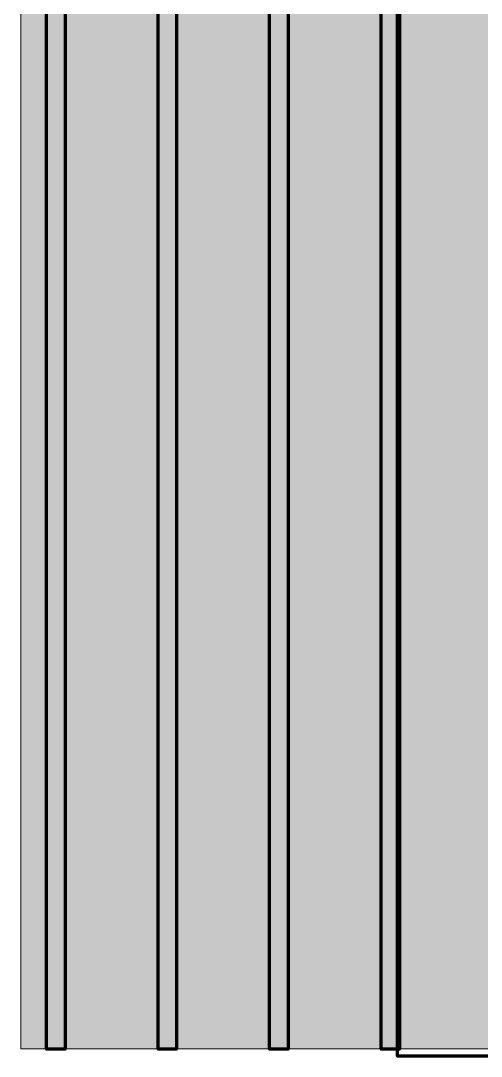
# Model space of a CAD drawing. Header units: inches. Extents: x 16.2 to 90.6, y -23.4 to 1.1.
# Drawn here: x 69.25 to 73.51, y -18.58 to -9.01 of the extents above; entities that cross this region are included whole.
import ezdxf

# ---------------------------------------------------------------- set-up
doc = ezdxf.new("R2010")
doc.units = ezdxf.units.IN
doc.header["$MEASUREMENT"] = 0
doc.layers.add('Layer 3', color=7, linetype='Continuous')

# ---------------------------------------------------------------- blocks, each defined once
blk = doc.blocks.new('block 14')
at = {"layer": 'Layer 3', "lineweight": 0}
blk.add_lwpolyline([(69.2504, -3.5436), (69.2504, -18.5174), (90.1283, -18.5174), (90.1283, -3.5436), (69.2504, -3.5436)], dxfattribs=at)
blk = doc.blocks.new('block 15')
at = {"layer": 'Layer 3', "true_color": 0xf2f2f2}
h = blk.add_hatch(color=7, dxfattribs=at)
h.dxf.hatch_style = 2
h.paths.add_polyline_path([(69.6611, -3.2249), (69.6611, -18.5182), (69.4893, -18.5182), (69.4893, -3.2249)])
h = blk.add_hatch(color=7, dxfattribs=at)
h.dxf.hatch_style = 2
h.paths.add_polyline_path([(70.6921, -3.2249), (70.6921, -18.5182), (70.5203, -18.5182), (70.5203, -3.2249)])
h = blk.add_hatch(color=7, dxfattribs=at)
h.dxf.hatch_style = 2
h.paths.add_polyline_path([(71.7231, -3.2249), (71.7231, -18.5182), (71.5513, -18.5182), (71.5513, -3.2249)])
h = blk.add_hatch(color=7, dxfattribs=at)
h.dxf.hatch_style = 2
h.paths.add_polyline_path([(72.7541, -3.2249), (72.7541, -18.5182), (72.5823, -18.5182), (72.5823, -3.2249)])
at = {"layer": 'Layer 3', "color": 7, "lineweight": 70, "true_color": 0xffffff}
for points in [[(69.6611, -3.2249), (69.6611, -18.5182), (69.4893, -18.5182), (69.4893, -3.2249), (69.6611, -3.2249)], [(70.6921, -3.2249), (70.6921, -18.5182), (70.5203, -18.5182), (70.5203, -3.2249), (70.6921, -3.2249)], [(71.7231, -3.2249), (71.7231, -18.5182), (71.5513, -18.5182), (71.5513, -3.2249), (71.7231, -3.2249)], [(72.7541, -3.2249), (72.7541, -18.5182), (72.5823, -18.5182), (72.5823, -3.2249), (72.7541, -3.2249)]]:
    blk.add_lwpolyline(points, dxfattribs=at)
blk = doc.blocks.new('block 12')
at = {"layer": 'Layer 3', "true_color": 0xbbc0c6}
h = blk.add_hatch(color=9, dxfattribs=at)
h.dxf.hatch_style = 2
h.paths.add_polyline_path([(69.2504, -3.5436), (69.2504, -18.5174), (90.1283, -18.5174), (90.1283, -3.5436)])
h.paths.add_polyline_path([(84.9681, -18.1737), (73.7988, -18.1737), (73.7988, -5.4579), (84.9681, -5.4579)])
at = {"layer": 'Layer 3', "color": 7, "lineweight": 140, "true_color": 0xffffff}
blk.add_lwpolyline([(73.6288, -18.585), (72.7335, -18.585), (72.7335, -5.2677), (73.6288, -5.2677), (73.6288, -18.585)], dxfattribs=at)
at = {"layer": 'Layer 3'}
for name in ['block 15', 'block 14']:
    blk.add_blockref(name, (0, 0), dxfattribs=at)

msp = doc.modelspace()

# ---------------------------------------------------------------- block references
at = {"layer": 'Layer 3'}
msp.add_blockref('block 12', (0, 0), dxfattribs=at)

doc.saveas('drawing.dxf')
